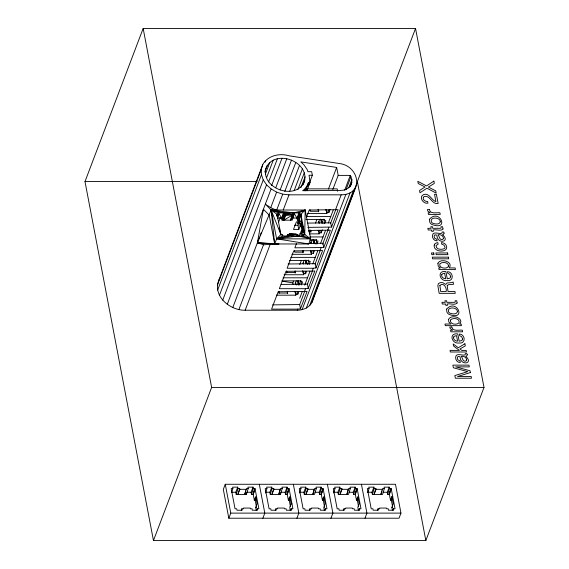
<?xml version="1.0" encoding="UTF-8"?>
<svg xmlns="http://www.w3.org/2000/svg" width="569" height="569" viewBox="0 0 569 569"><rect width="100%" height="100%" fill="white"/><g stroke="black" fill="none" stroke-linecap="round" stroke-linejoin="round"><path stroke-width="0.85" d="M302.843 236.156L302.928 229.577L301.549 222.358L300.894 214.335L298.917 212.898L278.476 212.898L271.129 210.018L265.339 204.129L270.723 207.685L276.598 210.31L282.736 194.143L289.009 194.826L341.18 194.826C364.516 194.619 359.331 166.333 340.077 163.637L289.223 155.835C279.799 152.919 267.672 155.429 262.714 164.676L218.88 280.069C212.344 296.036 230.139 310.667 245.175 310.219L297.345 310.219C303.156 310.148 309.23 307.63 312.047 302.288L355.881 186.895M272.757 210.274L271.129 210.018L280.901 234.535L282.878 235.979L303.32 235.979L310.667 238.859L298.199 235.979L296.229 234.535L287.999 235.979L276.626 238.859L310.667 238.859L305.169 210.018L293.803 212.898L271.129 210.018L276.626 238.859L282.878 235.979L282.608 234.535L280.901 234.535L276.626 238.859L274.692 243.966L269.187 215.125L263.397 209.236L257.408 242.75L274.692 243.966L308.732 243.966L310.667 238.859L304.742 234.535L303.042 234.535L302.466 236.043L303.32 235.979L304.742 234.535L305.169 210.018L271.129 210.018L257.408 242.75L263.511 244.755L279.045 243.966L276.449 243.817M338.178 175.387L336.663 167.442L300.788 161.888L303.903 164.726L307.21 169.59L307.936 171.689L311.67 171.689L312.345 175.238L309.038 175.238L310.091 182.443L308.49 182.443L307.751 184.911L304.764 189.093L302.623 190.679L339.643 190.48L343.143 190.245L346.301 189.235L348.904 187.528L350.774 185.238L351.784 182.521L351.862 179.555L350.298 175.387L338.178 175.387L332.815 189.498M282.068 220.167L281.655 218.005L283.597 212.898L292.374 214.335L292.516 215.061L283.767 220.16L284.991 215.843L285.702 215.061L292.374 214.335L293.803 212.898L294.073 214.335L292.274 220.167L282.068 220.167L283.597 212.898L271.129 210.018L274.692 243.966M304.643 180.707C308.675 160.202 273.02 148.587 265.737 168.929C261.704 189.434 297.359 201.049 304.643 180.707L303.064 184.861M302.722 231.007L302.928 229.577L304.742 234.535L300.894 214.335L305.169 210.018L305.532 213.496M277.359 218.731L278.753 214.335L278.476 212.898L277.053 214.335L277.245 216.746M290.574 220.16L291.805 215.843L293.504 215.843L290.574 220.16L292.516 215.061L285.702 215.061L283.767 220.16L283.298 215.843L283.867 214.335L283.597 212.898L285.567 214.335L285.702 215.061M299.223 218.724L300.311 215.843L299.187 214.335L300.894 214.335L299.088 220.167L297.388 220.167L299.187 214.335L298.917 212.898L305.169 210.018M231.697 492.263L232.885 488.593L232.614 487.156L237.728 487.149L238.006 488.593L236.199 494.425L246.405 494.425L248.212 488.593L247.935 487.149L253.049 487.149L253.326 488.593L251.519 494.425L253.219 494.425L255.026 488.593L253.326 488.593M245.73 490.819L244.713 494.418L246.512 488.593L248.212 488.593M265.538 492.982L266.932 488.593L266.655 487.149L271.769 487.149L272.046 488.593L270.247 494.425L280.446 494.425L282.252 488.593L281.975 487.149L287.089 487.149L287.366 488.593L285.567 494.425L287.26 494.425L289.066 488.593L287.366 488.593M279.976 490.101L278.753 494.418L280.553 488.593L282.252 488.593M299.579 492.982L300.973 488.593L300.695 487.149L305.816 487.149L306.086 488.593L304.287 494.425L314.493 494.425L316.293 488.593L316.015 487.149L321.129 487.149L321.407 488.593L319.607 494.425L321.3 494.425L323.107 488.593L321.407 488.593M314.017 490.101L312.794 494.411L314.593 488.593L316.293 488.593M333.619 492.982L335.013 488.593L334.736 487.149L339.857 487.149L340.127 488.593L338.327 494.425L348.534 494.425L350.333 488.593L350.056 487.149L355.177 487.149L355.447 488.593L353.648 494.425L355.348 494.425L357.154 488.593L355.447 488.593M348.064 490.101L346.834 494.411L348.633 488.593L350.333 488.593M367.866 492.263L369.053 488.586L368.776 487.149L373.897 487.149L374.167 488.586L372.368 494.418L382.574 494.418L384.374 488.586L384.096 487.149L389.217 487.149L389.488 488.586L387.688 494.418L389.388 494.418L391.195 488.586L389.488 488.586M381.899 490.819L380.874 494.411L382.674 488.586L384.374 488.586M217.429 284.92L261.263 169.526L262.714 164.676M312.047 302.288L312.957 299.223M84.994 181.575L143.16 28.457L415.541 28.45L484.006 387.425L425.84 540.543L153.459 540.55L84.994 181.575L257.117 181.568M265.054 162.179L265.687 160.515M217.614 290.119L261.448 174.726L261.263 169.526M264.734 172.023L267.259 165.38M219.414 295.325L263.248 179.932L261.448 174.726M265.403 174.007L269.82 162.385M266.655 177.542L273.276 160.109M222.714 300.169L266.548 184.776L263.248 179.932M268.596 181.938L277.423 158.694M271.619 185.601L282.025 158.21M227.273 304.33L271.107 188.944L266.548 184.776M275.766 187.749L286.804 158.694M232.799 307.53L259.585 237.01M260.204 235.374L261.143 232.913M270.723 207.685L276.634 192.137L271.107 188.944M280.14 189.996L291.499 160.109M238.902 309.536L263.511 244.755M284.784 191.44L295.816 162.385M153.459 540.55L211.625 387.432L143.16 28.457M289.749 191.12L299.522 165.38M245.175 310.219L270.303 244.065M278.469 222.564L280.353 217.607M283.234 210.018L289.009 194.826M294.201 190.508L302.395 168.929M297.964 189.42L304.273 172.812M300.937 187.614L305.034 176.817M304.131 190.757L304.764 189.093M308.732 243.966L276.626 238.859L298.199 235.979L297.928 234.535L287.722 234.535L287.146 236.043L287.999 235.979L289.422 234.535L289.28 233.809L296.086 233.809L296.229 234.535L289.28 233.809M305.333 190.743L308.49 182.443M305.546 190.722L307.751 184.911M308.562 185.195L312.345 175.238M306.94 190.743L310.091 182.443M297.388 220.167L296.975 218.005L298.917 212.898L298.618 215.843L299.088 220.167L300.19 225.936L301.044 225.936L301.712 227.5M298.298 221.355L297.423 223.66L299.123 223.66M299.891 221.903L296.364 221.903L293.49 229.463L298.782 229.463L297.978 225.246L299.408 221.469M298.782 229.463L301.549 222.358L299.209 219.734M301.855 223.788L301.044 225.936L302.267 232.351M296.442 243.688L294.87 247.821L323.754 247.515L330.354 230.139L308.455 230.452M299.273 236.242L301.47 230.452M306.407 217.458L309.237 210.018L338.114 209.705L331.521 227.081L307.872 227.387M302.928 229.577L301.57 233.155L302.189 236.448M279.009 293.533L278.888 291.335M287.402 291.335L287.53 293.526L287.21 291.847M293.127 284.422L292.829 282.836L293.455 281.171M299.763 264.571L301.342 260.417M315.532 223.062L316.791 219.741M328.462 189.022L336.663 167.442M295.119 283.874L296.285 280.816M302.886 263.447L304.045 260.382M310.646 243.013L311.812 239.947M318.405 222.579L319.572 219.513M276.37 295.176L295.802 295.176L296.186 294.159L295.78 292.025M284.137 274.742L303.562 274.742L303.946 273.725L303.54 271.591M291.897 254.307L311.321 254.307L311.712 253.29L311.307 251.157M316.144 240.09L316.905 244.094L318.071 241.021L316.371 241.021L316.762 239.997L309.692 239.997M309.372 233.873L319.088 233.873L319.472 232.856L319.067 230.722M307.424 213.446L326.848 213.439L327.232 212.422L326.826 210.288M225.26 484.276L223.318 489.383L228.823 518.224L399.033 518.217L400.967 513.11L395.469 484.269L225.26 484.276L230.765 513.117L228.823 518.224M296.186 294.159L297.886 294.159L298.761 291.854M303.946 273.725L305.653 273.725L306.527 271.42M311.712 253.29L313.412 253.29L314.287 250.986M319.472 232.856L321.172 232.856L322.339 229.784M327.232 212.422L328.939 212.422L330.105 209.349M299.735 298.241L302.217 291.698M304.707 285.161L309.984 271.264M312.772 263.909L317.744 250.829M320.539 243.475L325.504 230.402M328.299 223.041L333.27 209.968M297.345 310.219L297.758 309.123L300.468 308.811L307.068 291.442L278.184 291.748L271.584 309.123L297.758 309.123M304.358 291.748L305.525 288.689L308.234 288.376L314.828 271.008L285.951 271.321L279.351 288.689L305.525 288.689M312.125 271.313L313.284 268.255L315.994 267.949L322.595 250.573L293.711 250.886L287.11 268.255L313.284 268.255M319.885 250.879L321.044 247.821M327.644 230.452L328.811 227.387M335.411 210.018L341.18 194.826M299.628 304.806L304.685 291.314M308.234 288.376L307.416 284.116L312.559 270.773M315.077 264.13L320.205 250.445M322.644 244.208L327.972 230.011M330.532 223.453L335.888 209.342M344.622 190.331L350.298 175.387M345.966 189.84L351.009 176.554M302.089 309.678L345.924 194.285M348.712 187.862L351.862 179.555M350.205 186.668L351.784 182.521M236.199 494.425L235.786 492.256L237.728 487.149M306.3 308.092L350.134 192.699M239.698 488.593L237.899 494.418L239.841 489.319L239.698 488.593L238.006 488.593M309.7 305.574L353.534 190.181M415.541 28.45L357.375 181.568L425.84 540.543M313.185 298.462L357.019 183.069M241.284 510.301L241.853 508.793L243.553 508.793L243.418 508.067L250.225 508.067L250.36 508.793L252.06 508.793L252.337 510.237L257.451 510.237L257.174 508.793L258.881 508.793L255.026 488.593L253.219 494.425M251.519 494.425L251.107 492.256L253.049 487.149M254.45 490.101L253.084 493.7L254.322 500.194L255.175 500.194L256.263 497.327M254.322 500.194L255.68 496.616L257.06 503.828L255.701 507.406L256.32 510.656M256.605 510.301L257.174 508.793M270.247 494.425L269.834 492.256L271.769 487.149M273.746 488.593L271.946 494.418L273.881 489.319L273.746 488.593L272.046 488.593M262.864 518.217L264.805 513.11L259.3 484.269M275.325 510.301L275.901 508.793L277.594 508.793L277.459 508.067L284.265 508.067L284.4 508.793L286.1 508.793L286.378 510.229L291.492 510.229L291.214 508.793L292.921 508.793L289.066 488.593L287.26 494.425M285.567 494.425L285.147 492.256L287.089 487.149M288.49 490.101L287.125 493.7L288.369 500.187L289.216 500.187L290.304 497.327M288.369 500.187L289.728 496.609L291.1 503.828L289.742 507.406L290.361 510.649M290.645 510.301L291.214 508.793M304.287 494.425L303.874 492.256L305.816 487.149M307.786 488.593L305.987 494.418L307.921 489.319L307.786 488.593L306.086 488.593M296.904 518.217L298.846 513.11L293.348 484.269M309.365 510.301L309.941 508.793L311.634 508.793L311.499 508.06L318.306 508.06L318.448 508.793L320.148 508.793L320.418 510.229L325.532 510.229L325.262 508.793L326.962 508.793L323.107 488.593L321.3 494.425M319.607 494.425L319.195 492.256L321.129 487.149M322.531 490.101L321.165 493.7L322.41 500.187L323.256 500.187L324.344 497.327M322.41 500.187L323.768 496.609L325.141 503.828L323.782 507.406L324.401 510.649M324.686 510.301L325.262 508.793M338.327 494.425L337.915 492.256L339.857 487.149M341.827 488.593L340.027 494.411L341.962 489.312L341.827 488.593L340.127 488.593M330.945 518.217L332.886 513.11L327.388 484.269M343.406 510.301L343.982 508.786L345.682 508.786L345.539 508.06L352.346 508.06L352.488 508.786L354.188 508.786L354.459 510.229L359.58 510.229L359.302 508.786L361.002 508.786L357.154 488.593L355.205 493.7L356.571 490.101M353.648 494.425L353.235 492.256L355.177 487.149M358.114 498.039L357.304 500.187L356.45 500.187L357.809 496.609L359.181 503.828L357.823 507.406L358.442 510.649M358.726 510.301L359.302 508.786M372.368 494.418L371.955 492.256L373.897 487.149M375.867 488.586L374.068 494.411L376.002 489.312L375.867 488.586L374.167 488.586M364.985 518.217L366.927 513.11L361.429 484.269M377.446 510.301L378.022 508.786L379.722 508.786L379.58 508.06L386.387 508.06L386.529 508.786L388.229 508.786L388.499 510.229L393.613 510.229L393.343 508.786L395.042 508.786L391.195 488.586L389.523 492.967L390.611 490.101M387.688 494.418L387.276 492.256L389.217 487.149M392.425 497.327L391.344 500.187L390.49 500.187L391.849 496.609L392.702 496.609M392.482 510.649L391.863 507.406L393.222 503.828L391.849 496.609M392.766 510.293L393.343 508.786M300.19 225.936L301.961 223.069M218.88 280.069L219.869 278.682M277.359 216.924L278.177 215.843L276.484 215.843M283.298 215.843L284.991 215.843L285.567 214.335L283.298 215.843L281.655 218.005L277.395 218.005M292.679 216.924L293.504 215.843L292.374 214.335M292.715 218.005L296.975 218.005L298.618 215.843L300.311 215.843M277.053 215.466L278.753 214.335L277.053 214.335L271.129 210.018M307.416 284.116L281.136 284.429M307.886 223.098L330.703 222.813L331.521 227.081M294.458 225.274L297.978 225.246M288.035 264.002L315.176 263.682L315.994 267.949M272.508 304.87L299.657 304.55L300.468 308.811M306.62 188.865L337.168 188.865L337.63 191.262M283.867 214.335L294.073 214.335M306.342 216.505L330.781 216.505M305.98 219.563L324.522 219.563L324.131 220.587L325.831 220.587L324.664 223.66L323.861 219.165M308.455 231.718L311.008 231.718L310.688 230.032M299.657 233.873L301.428 233.873M309.927 236.939L323.021 236.939M308.711 243.482L322.943 243.248L323.754 247.515M290.816 257.373L315.262 257.373M289.571 260.431L308.995 260.431L308.611 261.456L310.311 261.456L309.145 264.528L308.341 260.033M283.056 277.807L307.495 277.807M281.811 280.866L301.236 280.866L300.845 281.89L302.544 281.89L301.378 284.962L300.574 280.467M279.208 293.021L287.729 293.021M211.625 387.432L484.006 387.425M232.885 488.593L231.185 488.593L235.04 508.793L236.74 508.793L237.017 510.237L242.131 510.237L241.853 508.793M266.932 488.593L265.225 488.593L269.08 508.793L270.78 508.793L271.057 510.237L276.171 510.237L275.901 508.793M300.973 488.593L299.266 488.593L303.121 508.793L304.82 508.793L305.098 510.229L310.212 510.229L309.941 508.793M335.013 488.593L333.313 488.593L337.161 508.786L338.868 508.786L339.138 510.229L344.259 510.229L343.982 508.786M369.053 488.586L367.354 488.593L371.201 508.786L372.908 508.786L373.179 510.229L378.3 510.229L378.022 508.786M239.841 489.319L246.647 489.319M273.881 489.319L280.688 489.319M307.921 489.319L314.728 489.319M341.962 489.312L348.776 489.312M376.002 489.312L382.816 489.312M231.526 492.256L235.786 492.256M246.846 492.256L251.107 492.256M265.567 492.256L269.834 492.256M280.887 492.256L285.147 492.256M299.607 492.256L303.874 492.256M314.927 492.256L319.195 492.256M333.647 492.256L337.915 492.256M348.975 492.256L353.235 492.256M367.688 492.256L371.955 492.256M383.015 492.256L387.276 492.256M291.1 503.828L291.954 503.828M255.701 507.406L256.555 507.406M391.863 507.406L392.717 507.406M230.765 513.117L400.967 513.11M257.408 242.75L272.985 243.624M282.331 281.207L292.829 282.836M279.998 217.621L281.655 218.005L278.476 212.898M276.634 192.137L282.736 194.143M293.803 212.898L296.975 218.005M280.297 232.885L280.901 234.535L277.053 214.335M325.923 209.861L326.442 211.312M321.777 219.35L322.964 223.66M321.129 219.648L322.175 222.55M319.323 223.012L318.796 221.569L319.102 223.169M318.156 230.289L318.683 231.739M314.017 239.784L315.205 244.094M313.37 240.082L314.408 242.984M311.556 243.447L311.037 242.003L311.343 243.603M310.397 250.723L310.916 252.174M306.257 260.218L307.445 264.528M305.61 260.517L306.648 263.411M302.637 271.157L303.156 272.608M298.49 280.652L299.678 284.962M297.843 280.951L298.889 283.846M296.293 285.041L295.51 282.864L295.816 284.464M294.87 291.591L295.396 293.042M299.209 220.253L300.254 223.503M303.035 227.166L301.549 222.358L304.742 234.535M279.201 228.041L280.901 234.535M390.49 500.187L389.246 493.693L389.388 494.418M355.362 494.511L356.45 500.187M391.344 500.187L392.567 506.602M328.477 210.018L328.939 212.422M326.087 209.435L326.848 213.439M320.66 219.079L321.421 223.076M318.455 209.598L318.775 211.284L310.254 211.284L309.934 209.598M318.099 209.271L318.583 211.796M320.717 230.452L321.172 232.856M318.476 230.673L319.088 233.873M316.101 239.599L316.371 241.021M312.893 239.513L313.661 243.511M310.496 230.545L310.816 232.23M312.95 250.886L313.412 253.29M310.56 250.303L311.321 254.307M357.304 500.187L358.527 506.602M302.175 230.032L302.495 231.718M303.042 234.535L303.32 235.979M298.988 221.476L299.294 223.076M298.718 221.526L298.988 222.948M305.133 259.948L305.894 263.945M302.928 250.467L303.249 252.152L294.728 252.152L294.408 250.467M302.736 250.979L303.057 252.664M305.19 271.321L305.653 273.725M303.277 262.437L303.583 264.03M302.8 270.737L303.562 274.742M297.523 281.178L298.284 285.176M295.169 270.901L295.489 272.587L286.968 272.587L286.648 270.901M294.97 271.413L295.297 273.099M287.722 234.535L287.999 235.979M297.431 291.755L297.886 294.159M295.069 291.349L295.802 295.176M286.456 271.413L286.776 273.099M323.256 500.187L324.636 507.406M289.216 500.187L290.439 506.602M280.176 492.982L280.446 494.425M255.175 500.194L256.399 506.609M246.135 492.982L246.405 494.425M302.402 224.015L302.416 232.323M423.279 197.628C422.817 200.11 425.427 201.654 427.625 201.44L427.945 203.147C423.194 204.413 418.414 196.689 423.677 194.534C429.41 192.642 431.323 200.238 435.918 201.604L434.538 194.335L436.402 194.335L438.144 203.467C431.572 204.883 429.88 193.887 423.727 196.817L423.279 197.628M444.048 233.119L443.564 234.371L442.533 234.656C450.947 242.216 436.999 244.485 436.871 235.097L434.808 234.848L434.104 236.043L434.602 238.169L436.814 239.307L437.113 240.865C433.528 241.199 431.138 236.476 433.116 233.681C435.15 231.483 443.052 235.502 442.17 231.967L443.628 231.967L444.048 233.119M467.241 354.743L466.758 356.002L465.726 356.286C474.141 363.847 460.193 366.109 460.065 356.727L458.009 356.478L457.298 357.673L457.803 359.793L460.015 360.931L460.314 362.496C456.729 362.83 454.332 358.107 456.31 355.312C458.344 353.114 466.246 357.133 465.371 353.591L466.829 353.591L467.241 354.743M434.232 245.061C432.938 253.34 451.061 252.949 445.712 244.578A4.182 3.286 20.8 0 0 443.557 243.07L441.444 242.586L441.757 244.208L443.969 245.054L445.086 247.33A2.518 1.977 20.8 0 1 444.211 248.689C441.516 249.947 435.804 249.592 436.032 245.58L438.116 244.208L437.803 242.586L435.2 243.376L434.232 245.061M447.198 285.624L448.023 291.492L454.93 291.492L455.278 293.341L439.176 293.341L437.831 285.602L438.479 283.611L440.2 282.644L442.796 282.651L445.669 284.45L447.206 282.935L451.886 282.601L453.123 282.004L453.55 284.272L448.415 284.713L447.198 285.624M429.446 219.257L429.709 222.045A5.036 3.955 20.8 0 0 431.814 224.449C450.036 231.441 439.517 207.884 429.446 219.257M446.594 309.152L446.857 311.947A5.036 3.955 20.8 0 0 448.955 314.351C467.185 321.343 456.658 297.786 446.594 309.152M448.571 319.387L448.792 321.926L450.819 324.031L444.972 324.031L445.278 325.653L461.445 325.653L461.153 324.117L459.645 324.117C464.887 318.291 451.139 313.626 448.571 319.387M450.74 276.676L450.001 278.092L447.27 278.81L445.876 271.52C436.459 270.211 439.773 281.868 447.206 280.602C454.055 281.74 453.685 271.804 447.462 271.655L447.775 273.298L449.795 274.358L450.74 276.676M462.64 339.074L461.9 340.497L459.169 341.208L457.775 333.918C448.358 332.609 451.672 344.266 459.105 343C465.954 344.138 465.584 334.202 459.361 334.053L459.674 335.703L461.694 336.756L462.64 339.074M439.873 285.46L440.698 291.492L446.203 291.492C447.17 288.014 443.358 281.804 439.873 285.46M437.91 263.319L438.194 265.951L440.306 267.971L438.749 267.971L439.062 269.592L455.435 269.592L455.115 267.921L449.119 267.921C453.955 261.889 440.527 257.736 437.91 263.319M440.285 221.803C439.581 224.819 435.121 224.136 432.945 223.304A2.788 2.191 20.8 0 1 431.359 221.789C429.659 216.547 440.534 217.059 440.285 221.803M457.433 311.698C456.722 314.714 452.27 314.038 450.086 313.206A2.788 2.191 20.8 0 1 448.507 311.691C446.8 306.449 457.675 306.961 457.433 311.698M441.786 274.628C440.989 276.975 443.571 278.817 445.691 278.767L444.638 273.234L442.675 273.71L441.786 274.628M453.685 337.026C452.888 339.373 455.47 341.215 457.59 341.165L456.537 335.632L454.574 336.108L453.685 337.026M450.406 320.112C449.73 324.422 456.701 325.34 459.048 322.822C460.392 318.306 452.497 317.239 450.406 320.112M448.635 266.057C447.177 269.663 438.422 268.333 439.837 263.803C442.184 261.555 448.514 262.046 448.635 266.057M443.016 228.973C440.797 231.64 435.982 229.037 433.066 229.997L433.322 231.341L431.715 231.341L431.458 229.997L428.18 229.997L427.852 228.304L431.131 228.304L430.833 226.718L432.44 226.718L432.746 228.304L440.413 228.304L441.167 227.949L441.018 226.718L442.575 226.718L443.016 228.973M457.135 303C454.916 305.674 450.1 303.071 447.184 304.024L447.44 305.375L445.833 305.375L445.577 304.024L442.298 304.024L441.971 302.338L445.25 302.338L444.951 300.745L446.558 300.745L446.864 302.338L454.531 302.338L455.285 301.983L455.136 300.745L456.694 300.745L457.135 303M443.422 238.525L442.654 239.499C439.517 240.403 439.446 236.455 438.13 234.741C440.584 234.186 443.564 235.779 443.422 238.525M466.616 360.149L465.847 361.13C462.711 362.033 462.647 358.086 461.324 356.372C463.778 355.817 466.758 357.41 466.616 360.149M433.877 181.106L426.537 185.907L417.81 181.326L418.229 183.531L425.05 186.988L419.552 190.473L419.993 192.784L426.97 188.204L436.16 193.09L435.74 190.864L428.393 187.08L434.311 183.403L433.877 181.106M464.894 343.747L458.315 347.766L453.187 343.961L453.6 346.094L459.403 350.39L450.051 350.39L450.356 351.998L466.466 351.998L466.16 350.39L461.751 350.39L459.972 348.989L465.3 345.881L464.894 343.747M470.392 372.574L457.554 376.5L471.132 376.45L471.466 378.214L455.356 378.214L454.851 375.568L467.725 371.649L453.365 367.752L452.867 365.134L468.977 365.134L469.311 366.891L455.712 366.856L470.044 370.746L470.392 372.574M429.439 209.577L427.355 209.577L427.788 211.049L430.207 212.827L428.18 212.827L428.485 214.413L440.228 214.413L439.908 212.742C436.928 212.386 429.936 214.385 429.439 209.577M433.706 252.956L431.473 252.956L431.793 254.656L434.033 254.656L433.706 252.956M447.583 252.956L435.89 252.956L436.21 254.656L447.903 254.656L447.583 252.956M448.379 257.16L432.269 257.16L432.589 258.838L448.699 258.831L448.379 257.16M451.829 326.976L449.745 326.976L450.179 328.448L452.597 330.226L450.57 330.226L450.876 331.819L462.618 331.812L462.298 330.141C459.325 329.785 452.327 331.791 451.829 326.976"/></g></svg>
